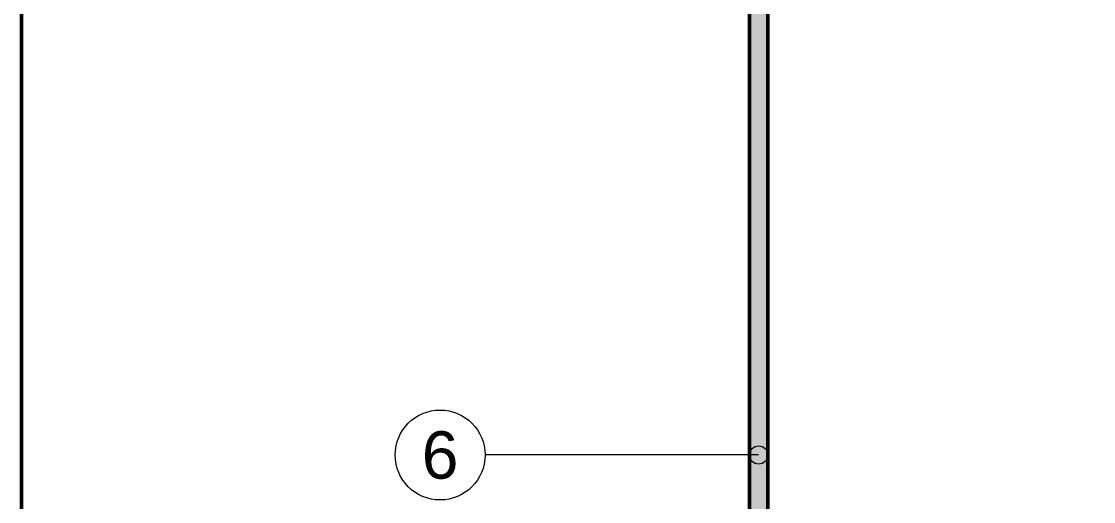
# Model space of a CAD drawing. Header units: millimetres. Extents: x 2 to 418, y 2 to 295.
# Drawn here: x 10 to 68.9, y 154.4 to 180.8 of the extents above; entities that cross this region are included whole.
import ezdxf
from ezdxf.enums import TextEntityAlignment as Align

# ---------------------------------------------------------------- set-up
doc = ezdxf.new("R2010")
doc.units = ezdxf.units.MM
for name, color, linetype, lineweight in [('BEMASSUNG', 7, 'Continuous', 18), ('RAHMEN', 7, 'Continuous', 50), ('SCHRAFFUR', 7, 'Continuous', 18), ('SICHTKANTE', 7, 'Continuous', 50), ('TEXT', 7, 'Continuous', 18)]:
    doc.layers.add(name, color=color, linetype=linetype, lineweight=lineweight)
doc.styles.add('ISO', font='arial.ttf')

msp = doc.modelspace()

# ---------------------------------------------------------------- hatches: boundary and pattern name
at = {"layer": 'SCHRAFFUR'}
h = msp.add_hatch(color=8, dxfattribs=at)
h.dxf.hatch_style = 1
h.paths.add_polyline_path([(50, 116.5), (51, 116.5), (50, 116.5), (50, 205.8), (51, 205.8), (51, 116.5)])

# ---------------------------------------------------------------- linework, layer by layer
at = {"layer": 'BEMASSUNG'}
msp.add_line((50.5, 157), (35.47, 157), dxfattribs=at)
for centre, radius in [((33, 157), 2.47), ((50.5, 157), 0.5)]:
    msp.add_circle(centre, radius, dxfattribs=at)
at = {"layer": 'RAHMEN'}
msp.add_lwpolyline([(10, 10), (410, 10), (410, 287), (10, 287)], close=True, dxfattribs=at)
at = {"layer": 'SICHTKANTE'}
for p, q in [((50, 116.5), (50, 205.8)), ((51, 205.8), (51, 116.5))]:
    msp.add_line(p, q, dxfattribs=at)

# ---------------------------------------------------------------- texts
at = {"layer": 'TEXT', "style": 'ISO'}
msp.add_text('6', height=2.6, dxfattribs=at).set_placement((33, 157), align=Align.MIDDLE_CENTER)

doc.saveas('drawing.dxf')
